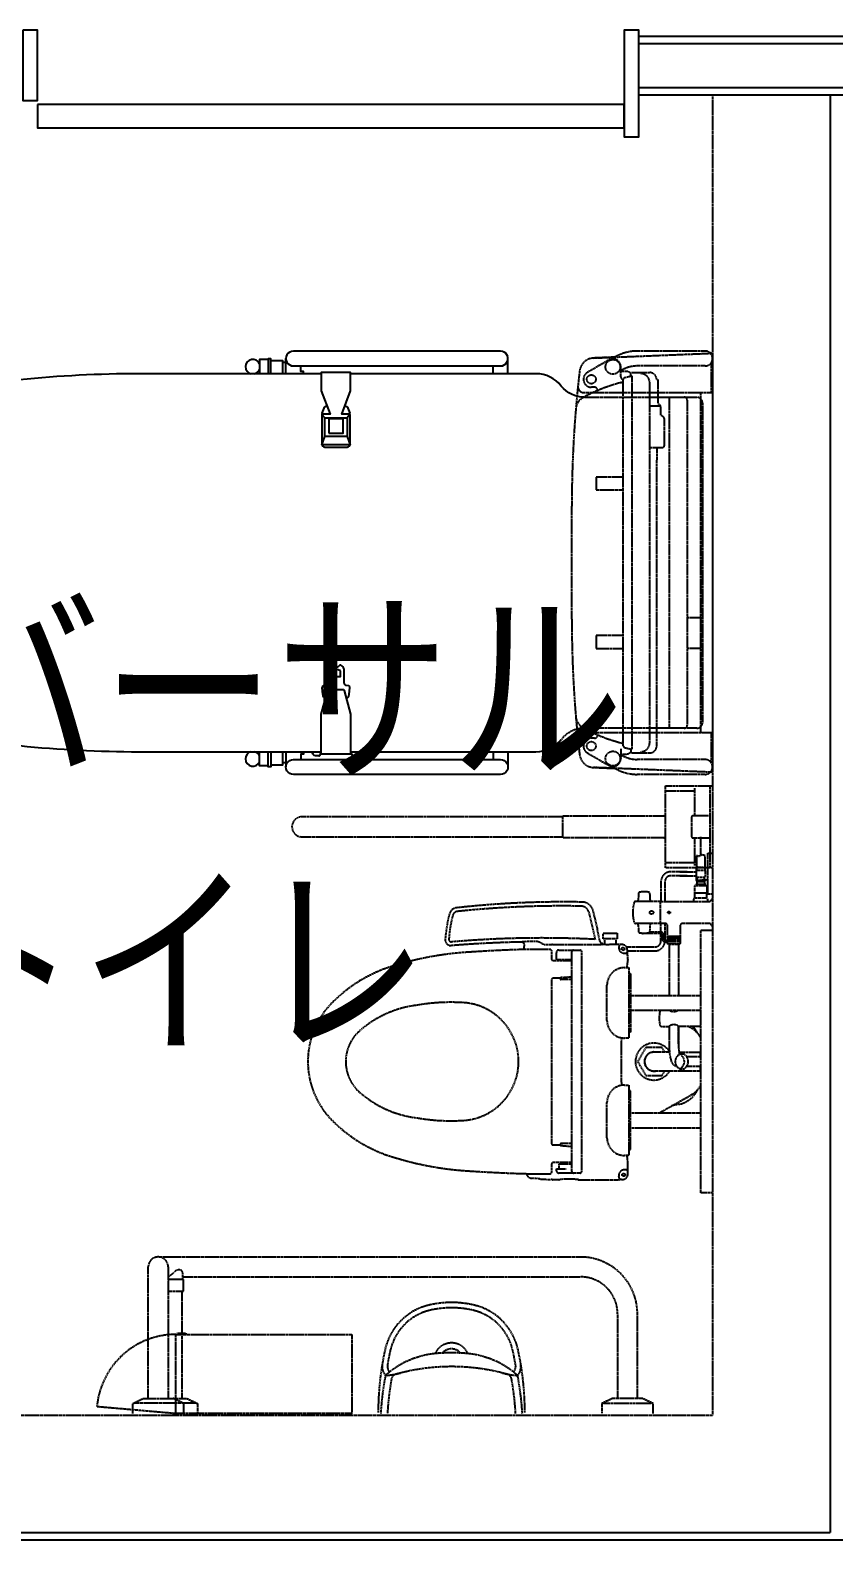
# Model space of a CAD drawing. Header units: millimetres. Extents: x 0 to 181737, y 0 to 59400.
# Drawn here: x 115851 to 117221, y 29192 to 31765 of the extents above; entities that cross this region are included whole.
import ezdxf
from ezdxf.enums import TextEntityAlignment as Align

# ---------------------------------------------------------------- set-up
doc = ezdxf.new("R2010")
doc.units = ezdxf.units.MM
doc.header["$LTSCALE"] = 0.2
doc.linetypes.add('HIDDEN', pattern=[9.525, 6.35, -3.175])
for name, color, linetype in [('A_什器', 9, 'HIDDEN'), ('A_室名', 8, 'Continuous'), ('A_建築', 8, 'Continuous')]:
    doc.layers.add(name, color=color, linetype=linetype)
doc.styles.get("Standard").update_dxf_attribs({"font": 'simplex.shx', "width": 0.8, "bigfont": 'extfont2.shx'})

msp = doc.modelspace()

# ---------------------------------------------------------------- linework, layer by layer
at = {"layer": 'A_什器'}
for points in [[(114964.8, 31655), (114964.8, 29405), (117014.8, 29405), (117014.8, 31655)], [(116847.66, 31207.82), (116811.46, 31206.35)], [(117012.32, 31212.42), (117012.32, 31214.49), (117010.72, 31214.43)], [(116860.94, 31186.15), (116857.86, 31184.38)], [(117014.32, 31187.49), (117012.32, 31187.49)], [(116862.14, 30545.43), (116862.14, 31169.67)], [(116794.77, 31147.59), (116810.9, 31147.59)], [(116818.13, 31152.86), (116818.64, 31150.99)], [(116940.32, 31139.49), (116940.32, 30575.49)], [(116994.32, 30567.49), (116994.32, 31147.49)], [(116862.14, 31003.55), (116816.07, 31003.55), (116815.63, 30981.55), (116862.14, 30981.55)], [(116994.32, 30763.44), (116971.14, 30763.44)], [(116862.14, 30733.55), (116815.63, 30733.55), (116816.07, 30711.55), (116862.14, 30711.55)], [(116994.32, 30711.54), (116971.14, 30711.54)], [(116800.89, 30533.36), (116837.61, 30512.16)], [(116848.24, 30506.95), (116841.98, 30510.56)], [(116860.94, 30528.95), (116857.86, 30530.72)], [(117014.32, 30527.49), (117012.32, 30527.49)], [(117012.32, 30502.68), (117012.32, 30500.49), (117010.61, 30500.56)], [(117014.32, 30337.49), (116934.32, 30337.49), (116934.32, 30477.49), (117014.32, 30477.49)], [(116984.32, 30468.49), (116934.32, 30468.49)], [(116984.32, 30426.49), (116984.32, 30473.49)], [(117010.32, 30337.49), (117010.32, 30477.49)], [(116934.32, 30388.49), (116759.32, 30388.49), (116759.32, 30426.49), (116934.32, 30426.49)], [(116932.32, 30426.49), (116934.32, 30428.49)], [(116934.32, 30386.49), (116932.32, 30388.49)], [(116984.32, 30341.49), (116984.32, 30388.49)], [(116994.32, 30358.66), (116994.32, 30390.98)], [(117001.62, 30333.02), (117001.62, 30357.88), (116996.45, 30360.09), (116991.54, 30356.78), (116987.02, 30358.26), (116987.02, 30333.02)], [(117014.32, 30292.49), (117006.32, 30292.49), (117006.32, 30362.49), (117014.32, 30362.49)], [(116934.32, 30346.49), (116984.32, 30346.49)], [(116958.71, 30330.89), (116986.82, 30330.89)], [(117006.32, 30316.99), (116986.82, 30315.81), (116986.82, 30339.17), (117006.32, 30337.99)], [(116958.71, 30324.09), (116986.82, 30324.09)], [(117005.29, 30307.02), (116983.35, 30307.02), (116983.35, 30295.02), (117005.29, 30295.02), (117005.29, 30307.02)], [(116987.16, 30309.69), (117001.49, 30309.69)], [(116987.91, 30314.45), (117000.74, 30314.45)], [(116982.32, 30280.5), (116982.32, 30283.85), (116983.82, 30286.45)], [(116983.82, 30286.45), (117004.8, 30286.45), (117004.8, 30295.02)], [(116983.85, 30286.45), (116983.85, 30295.02)], [(117006.32, 30280.5), (117006.32, 30283.85), (117004.82, 30286.45)], [(116926.32, 30228.41), (116926.32, 30242.48)], [(116933.12, 30242.48), (116933.12, 30214.24)], [(117014.32, 29783.49), (116994.32, 29783.49), (116994.32, 30231.49), (117014.32, 30231.49)], [(116693.22, 30198.5), (116693.52, 30205.94)], [(116827.5, 30207.75), (116827.08, 30207.33)], [(116830.1, 30216.49), (116830.1, 30207.33)], [(116857.24, 30206.96), (116838.16, 30207.08)], [(116849.5, 30216.49), (116849.5, 30207.01)], [(116959.32, 30220.49), (116937.32, 30220.49)], [(116937.33, 30208.99), (116959.33, 30208.99), (116957.33, 30206.99), (116939.33, 30206.99), (116937.33, 30208.99), (116937.33, 30215.99), (116959.32, 30215.99), (116959.33, 30208.99)], [(116937.33, 30212.99), (116959.32, 30213.01)], [(116937.67, 30217.49), (116937.67, 30215.99)], [(116940.27, 30206.99), (116940.27, 30120.19)], [(116946.82, 30217.49), (116946.82, 30220.49)], [(116946.82, 30212.99), (116946.82, 30215.99)], [(116949.82, 30220.49), (116949.82, 30217.49)], [(116949.82, 30215.99), (116949.82, 30212.99)], [(116956.37, 30206.99), (116956.37, 30120.19)], [(116958.97, 30217.49), (116958.97, 30215.99)], [(116868.47, 30192.86), (116867.45, 30192.09)], [(116869.21, 30189.37), (116869.13, 30196.37)], [(116874.52, 30120.19), (116994.32, 30120.19)], [(116874.52, 30094.79), (116994.32, 30094.79)], [(116956.37, 30037.49), (116956.37, 30067.82), (116956.37, 30037.49)], [(116932.87, 30023.37), (116928.18, 30031.49), (116900.46, 30031.49), (116886.61, 30007.49), (116900.46, 29983.49), (116928.18, 29983.49), (116932.87, 29991.62)], [(116957.08, 30023.37), (116994.32, 30023.37)], [(116993.32, 30023.37), (116993.32, 30014.66)], [(116993.32, 30000.33), (116993.32, 29991.62)], [(116874.52, 29920.19), (116994.32, 29920.19)], [(116957.39, 29934.69), (116945.17, 29932.16)], [(116874.52, 29894.79), (116994.32, 29894.79)], [(116713.95, 29816.32), (116737.56, 29816.32)], [(116774.13, 29832.49), (116752.13, 29832.49), (116752.13, 29824.49)], [(116774.13, 29835.49), (116760.13, 29835.49), (116760.13, 29832.49)], [(116870.02, 29818.59), (116869.83, 29831.56)], [(116752.29, 29806.05), (116741.31, 29806.1)], [(116754.06, 29806.5), (116753.21, 29806.14)], [(116855.82, 29807.75), (116854.38, 29812.24)], [(116086.32, 29615.99), (116112.26, 29615.99), (116112.26, 29635.99), (116086.32, 29635.99)], [(116109.76, 29615.99), (116109.76, 29433.49)], [(116101.12, 29542.49), (116101.12, 29544.73), (116116.12, 29544.73), (116116.12, 29542.49)], [(116025.82, 29407.69), (116025.82, 29424.7), (116043.82, 29433.49), (116118.26, 29433.49), (116136.26, 29424.7), (116136.26, 29407.69)], [(116112.82, 29407.69), (116112.82, 29424.7), (116094.82, 29433.49)], [(116912.82, 29407.69), (116912.82, 29424.7), (116894.82, 29433.49), (116843.82, 29433.49), (116825.82, 29424.7), (116825.82, 29407.69)], [(116110.01, 29425.19), (116028.63, 29425.19)], [(116133.45, 29425.19), (116111.82, 29425.19)], [(116828.63, 29425.19), (116910.02, 29425.19)]]:
    msp.add_lwpolyline(points, dxfattribs=at)
at = {"layer": 'A_什器', "linetype": 'Continuous'}
for points in [[(116261.32, 31179.49), (116261.32, 31205.19), (116256.82, 31205.19), (116256.82, 31179.49)], [(116287.12, 31179.49), (116287.12, 31205.49)], [(116665.52, 31179.49), (116665.52, 31205.49)], [(116256.82, 31203.69), (116242.12, 31203.69), (116242.12, 31179.69)], [(116261.32, 31202.19), (116281.32, 31202.19), (116281.32, 31179.49)], [(116287.12, 31198.44), (116281.32, 31198.44)], [(116316.82, 31179.49), (116316.82, 31183.49), (116312.52, 31183.49), (116312.52, 31192.79)], [(116396.17, 31110.49), (116382.32, 31110.49), (116397.32, 31150.49), (116397.32, 31181.49), (116347.32, 31181.49), (116347.32, 31150.49), (116362.32, 31110.49), (116348.47, 31110.49)], [(116640.12, 31179.49), (116640.12, 31192.79)], [(116348.45, 31110.34), (116353.32, 31104.49)], [(116348.9, 31112.12), (116352.13, 31121.17)], [(116396.19, 31110.34), (116391.32, 31104.49)], [(116391.32, 31072.49), (116353.32, 31072.49)], [(116386.32, 30652.04), (116386.32, 30674.98)], [(116349.66, 30632.85), (116348.56, 30644.89)], [(116350.96, 30648.1), (116355.91, 30649.09)], [(116388.73, 30649.09), (116393.68, 30648.1)], [(116394.98, 30632.85), (116396.08, 30644.89)], [(116256.82, 30511.29), (116242.12, 30511.29), (116242.12, 30535.29)], [(116261.32, 30535.49), (116261.32, 30509.79), (116256.82, 30509.79), (116256.82, 30535.49)], [(116281.32, 30535.49), (116281.32, 30512.79), (116261.32, 30512.79)], [(116287.12, 30516.54), (116281.32, 30516.54)], [(116287.12, 30535.49), (116287.12, 30509.49)], [(116316.82, 30535.49), (116316.82, 30531.49), (116312.52, 30531.49), (116312.52, 30522.19)], [(116345.32, 30531.49), (116345.32, 30530.49)], [(116399.32, 30531.49), (116399.32, 30530.49)], [(116640.12, 30535.49), (116640.12, 30522.19)], [(116665.52, 30535.49), (116665.52, 30509.49)]]:
    msp.add_lwpolyline(points, dxfattribs=at)
for points in [[(116299.82, 31192.79), (116652.82, 31192.79, 1.0000002), (116652.82, 31218.19), (116299.82, 31218.19, 1.0000001), (116299.82, 31192.79)], [(116347.32, 31179.49), (116036.39, 31179.49, 0.0254684), (115833.03, 31169.13, 0.3529073), (115743.83, 31080.81, 0.0279775), (115731.32, 30857.49, 0.0279806), (115743.83, 30634.17, 0.3529112), (115833.03, 30545.86, 0.0254631), (116036.39, 30535.49), (116347.32, 30535.49)], [(116242.12, 31196.59, 1.6372541), (116227.89, 31179.49)], [(116233.34, 31179.49, 0.2416364), (116242.12, 31186.79)], [(116795.78, 31139.49, -0.229735), (116756.51, 31158.54, 0.2297354), (116713.32, 31179.49), (116397.32, 31179.49)], [(116348.9, 31112.12, 0.0859669), (116348.32, 31108.76), (116348.32, 31059.49, 0.4142137), (116353.32, 31054.49), (116391.32, 31054.49, 0.4142138), (116396.32, 31059.49), (116396.32, 31108.76)], [(116352.13, 31121.17, -0.3169509), (116356.84, 31124.49), (116357.07, 31124.49)], [(116387.57, 31124.49), (116387.8, 31124.49, -0.3169283), (116392.51, 31121.17), (116395.74, 31112.12)], [(116396.32, 31108.76, 0.0859669), (116395.74, 31112.12)], [(116358.32, 30652.04), (116358.32, 30674.98, -0.0714125), (116358.52, 30676.39)], [(116367.62, 30681.84, 0.340063), (116364.07, 30682.72, 0.2207995), (116358.52, 30676.39)], [(116379.82, 30673.58, 0.2666624), (116364.82, 30673.58), (116364.82, 30663.58), (116379.82, 30663.58), (116379.82, 30673.58)], [(116367.62, 30681.85, 0.4835192), (116377.02, 30681.85)], [(116380.57, 30682.72, 0.3401727), (116377.02, 30681.84)], [(116386.12, 30676.39, 0.2207975), (116380.57, 30682.72)], [(116386.32, 30674.98, 0.071396), (116386.12, 30676.39)], [(116360.32, 30641.58), (116384.32, 30641.58, -0.4146517), (116386.32, 30639.58), (116397.32, 30599.58), (116397.32, 30531.49), (116347.32, 30531.49), (116347.32, 30599.58), (116358.32, 30639.58, -0.4142097), (116360.32, 30641.58)], [(116350.96, 30648.1, 0.3832225), (116348.56, 30644.89)], [(116355.91, 30649.09, 0.3575109), (116358.32, 30652.04)], [(116386.32, 30652.04, 0.3575108), (116388.73, 30649.09)], [(116396.08, 30644.89, 0.3832224), (116393.68, 30648.1)], [(116349.66, 30632.85, 0.2811717), (116354.63, 30626.16)], [(116390.01, 30626.16, 0.2811681), (116394.98, 30632.85)], [(116397.32, 30535.49), (116713.32, 30535.49, 0.229735), (116756.51, 30556.44)], [(116227.9, 30535.49, 1.6373254), (116242.12, 30518.39)], [(116242.12, 30528.19, 0.241656), (116233.34, 30535.49)], [(116299.82, 30496.79, -1.0000001), (116299.82, 30522.19), (116652.82, 30522.19, -1.0000002), (116652.82, 30496.79), (116299.82, 30496.79)], [(116343.32, 30528.49), (116337.32, 30528.49, -0.4142136), (116332.32, 30533.49), (116332.32, 30535.49)], [(116343.32, 30528.49, 0.4142138), (116345.32, 30530.49)], [(116347.32, 30533.49, 0.4142132), (116345.32, 30531.49)], [(116399.32, 30531.49, 0.4142135), (116397.32, 30533.49)], [(116399.32, 30530.49, 0.4142136), (116401.32, 30528.49)], [(116412.32, 30535.49), (116412.32, 30533.49, -0.4142135), (116407.32, 30528.49), (116401.32, 30528.49)]]:
    msp.add_lwpolyline(points, format="xyb", dxfattribs=at)
at = {"layer": 'A_什器'}
for points in [[(116783.11, 30573.86, 0.0054209), (116787.64, 30530.73, 0.3692363), (116811.46, 30508.63, -0.3692298), (116787.64, 30530.73, -0.0288781), (116774.32, 30761.18), (116774.32, 30953.8, -0.028879), (116787.64, 31184.25, -0.3692298), (116811.46, 31206.35), (117014.32, 31214.57), (117014.32, 30500.41), (116811.46, 30508.63), (116847.88, 30507.16)], [(116862.14, 31169.6, -0.3720615), (116857.86, 31174.55), (116857.86, 31191.25, 0.5773017), (116837.61, 31202.94), (116800.89, 31181.74, 0.7673488), (116807.64, 31156.55)], [(117001.64, 31218.25), (116885.93, 31218.25, 0.1316308), (116848.24, 31208.15), (116841.98, 31204.54)], [(117001.64, 31192.85, 1.0000002), (117001.64, 31218.25)], [(116787.64, 31184.25, 0.0054239), (116783.11, 31141.12)], [(116784.82, 31158.52, 0.4445747), (116794.77, 31147.49), (117012.32, 31147.49), (117012.32, 31198.68)], [(116875.14, 31179.55, 0.2360679), (116867.14, 31183.55), (116857.86, 31183.55)], [(117001.64, 31192.85), (116885.93, 31192.85, 0.1316305), (116860.94, 31186.15)], [(116875.14, 31175.08), (116875.14, 31181.55), (116907.14, 31181.55, -0.4142136), (116919.14, 31169.55), (116921.14, 31169.55), (116921.14, 31129.54), (116926.14, 31124.54), (116907.14, 31124.54)], [(116892.14, 30535.55, 0.4142135), (116907.14, 30550.55), (116907.14, 31164.55, 0.4142135), (116892.14, 31179.55)], [(116784.79, 31158.15, 0.4299887), (116794.77, 31147.61)], [(116858.42, 31164.59, 0.0577485), (116794.14, 31139.31)], [(116818.13, 31152.86, 0.3388509), (116813.31, 31156.55), (116807.64, 31156.55)], [(116858.42, 31164.59, 0.3401514), (116862.14, 31169.42)], [(116862.14, 30545.43, 0.3485581), (116864.45, 30542.51), (116877.14, 30539.55), (116877.14, 31175.55), (116864.45, 31172.59, 0.3485581), (116862.14, 31169.67)], [(116795.78, 31139.49), (116987.32, 31139.49, -0.4142136), (116997.32, 31129.49), (116997.32, 30585.49, -0.4142135), (116987.32, 30575.49), (116795.78, 30575.49, 0.2297352), (116756.51, 30556.44)], [(116794.14, 31139.31, 0.2222139), (116781.44, 31122.37)], [(116907.14, 31139.55), (116966.14, 31139.55, -0.4142136), (116971.14, 31134.55), (116971.14, 30580.55, -0.4142136), (116966.14, 30575.55), (116907.14, 30575.55)], [(116907.14, 31054.05), (116929.14, 31054.05, 0.4142136), (116932.14, 31057.05), (116932.14, 31103.03, 0.2392908), (116930.91, 31105.45), (116926.14, 31108.94), (116926.14, 31124.54)], [(116875.14, 30540.02), (116875.14, 30533.55), (116907.14, 30533.55, 0.4142136), (116919.14, 30545.55), (116919.14, 31032.23), (116919.64, 31033.14), (116919.64, 31054.05)], [(116781.42, 30592.81, 0.2230696), (116794.14, 30575.79)], [(117012.32, 30516.42), (117012.32, 30567.49), (116794.77, 30567.49, 0.4438157), (116784.82, 30556.49)], [(116794.14, 30575.79, 0.0577486), (116858.42, 30550.51, -0.3401514), (116862.14, 30545.68)], [(116813.31, 30558.55, 0.3388509), (116818.13, 30562.25), (116818.64, 30564.11)], [(116813.31, 30558.55), (116807.64, 30558.55, 0.7673593), (116800.89, 30533.36)], [(116857.86, 30540.55), (116857.86, 30523.85, -0.5773017), (116837.61, 30512.16)], [(116857.86, 30531.55), (116867.14, 30531.55, 0.236068), (116875.14, 30535.55)], [(117001.64, 30522.25), (116885.93, 30522.25, -0.1316305), (116860.94, 30528.95)], [(117001.64, 30496.85, 1.0000002), (117001.64, 30522.25)], [(117001.64, 30496.85), (116885.93, 30496.85, -0.1316305), (116848.24, 30506.95)], [(116759.32, 30424.49), (116314.32, 30424.49, 1), (116314.32, 30390.49), (116759.32, 30390.49)], [(117010.32, 30426.49), (116981.32, 30426.49, 0.4142136), (116978.32, 30423.49), (116978.32, 30391.49, 0.4142136), (116981.32, 30388.49), (117010.32, 30388.49)], [(116971.23, 30330.89), (116943.12, 30330.89, 0.4142136), (116926.32, 30314.09), (116926.32, 30280.5)], [(116987.16, 30307.02), (116987.16, 30309.69, -0.1545993), (116987.91, 30312.85), (116987.91, 30314.45, -0.5946583), (116987.99, 30319.02), (116987.99, 30321.64), (117000.66, 30321.64, 0.0700804), (117002.39, 30323.31), (117002.39, 30333.02), (116986.26, 30333.02), (116986.26, 30323.31, 0.0700804), (116987.99, 30321.64)], [(116971.23, 30324.09), (116943.12, 30324.09, 0.4142136), (116933.12, 30314.09), (116933.12, 30280.5)], [(117001.49, 30307.02), (117001.49, 30309.69, 0.1545993), (117000.74, 30312.85), (117000.74, 30314.45, 0.5946583), (117000.66, 30319.02), (117000.66, 30321.64)], [(116822.1, 30213.05), (116818.27, 30231.62), (116818.38, 30232.32, 0.1187736), (116818.25, 30233.84), (116811.13, 30263.38, 0.3749152), (116789.82, 30279.27, 0.0317998), (116578.35, 30269.55)], [(116880.56, 30278.63, 0.130071), (116880.56, 30244.35)], [(116925.32, 30280.49), (116882.97, 30280.49, 0.3403217), (116880.56, 30278.63)], [(116885.26, 30280.49, 0.4184282), (116887.76, 30283.03)], [(116888.11, 30294.05, 0.0229941), (116887.76, 30283.03)], [(116890.51, 30296.36, 0.3811565), (116888.11, 30294.05)], [(116905.13, 30296.36, 0.01829), (116890.51, 30296.36)], [(116907.53, 30294.05, 0.3811562), (116905.13, 30296.36)], [(116907.88, 30283.03, 0.0229938), (116907.53, 30294.05)], [(116907.88, 30283.03, 0.4184282), (116910.38, 30280.49)], [(117011.82, 30240.48, 0.4142136), (117009.82, 30242.48), (116962.32, 30242.48, 0.4142136), (116959.32, 30239.48), (116959.32, 30217.49), (116937.32, 30217.49), (116937.32, 30239.48, 0.4142136), (116934.32, 30242.48), (116925.32, 30242.48), (116925.32, 30280.5), (117009.82, 30280.5, 0.4142136), (117011.82, 30282.5)], [(117014.32, 30284.49), (117013.82, 30284.49, 0.4142136), (117011.82, 30282.49)], [(116565.76, 30259.47, 0.0459642), (116558.55, 30215.46)], [(116803.23, 30262.64), (116814.07, 30215.75, 0.0342254), (116569.26, 30211.36, -0.3942169), (116564.82, 30215.13, -0.0498036), (116571.52, 30257.2, -0.2665769), (116578.6, 30263.17)], [(116578.35, 30269.55, 0.2889549), (116565.81, 30259.61)], [(116803.35, 30262.27, 0.3268048), (116790.08, 30272.34, 0.0310183), (116578.6, 30263.2)], [(116925.32, 30242.49), (116882.97, 30242.49, -0.3403225), (116880.56, 30244.35)], [(116887.76, 30239.96, 0.4184282), (116885.26, 30242.49)], [(116887.76, 30239.96, 0.0229939), (116888.11, 30228.93)], [(116888.11, 30228.93, 0.3811563), (116890.51, 30226.63)], [(116905.13, 30226.63, 0.3811562), (116907.53, 30228.93)], [(116907.46, 30228.49), (116925.32, 30228.49, -0.4142136), (116931.32, 30222.49), (116931.32, 30216.99, 0.4142136), (116934.32, 30213.99), (116937.32, 30213.99)], [(116907.52, 30228.8, 0.0232761), (116907.88, 30239.96)], [(116910.38, 30242.49, 0.4184282), (116907.88, 30239.96)], [(117011.82, 30240.49, 0.4142136), (117013.82, 30238.49), (117014.32, 30238.49)], [(116558.57, 30215.77, 0.4356041), (116568.5, 30205.06)], [(116693.52, 30205.94, 0.431383), (116688.44, 30211.14, 0.0152007), (116568.73, 30205.05)], [(116740.04, 30206.32, 0.0019461), (116726.65, 30206.64), (116721.24, 30209.77, 0.1371169), (116712.02, 30212.34, 0.0071745), (116689.54, 30211.45)], [(116740.03, 30206.31, -0.1704772), (116741.27, 30206.99), (116803.7, 30206.91), (116820.14, 30206.87), (116827.04, 30207.3)], [(116822.1, 30213.05, 0.2673693), (116826.13, 30208.52)], [(116826.12, 30208.51, -0.1040549), (116827.31, 30207.93, 0.1142748), (116828.17, 30207.52, 0.0214411), (116838.16, 30207.08)], [(116855.16, 30205.57), (116854.34, 30202.47, 0.0968758), (116855.11, 30198.1, 0.2815266), (116862.67, 30192.05, 0.0203974), (116867.15, 30192.05)], [(116869.13, 30196.37, 0.1504112), (116867.35, 30203.11, 0.1918975), (116861.92, 30206.59, 0.049854), (116857.24, 30206.96)], [(116867.47, 30202.92), (116916.32, 30202.92, 0.4142136), (116926.32, 30212.92), (116926.32, 30225.32)], [(116869.14, 30196.12), (116916.32, 30196.12, 0.3834029), (116933.02, 30211.13)], [(116890.51, 30226.63, 0.01829), (116905.13, 30226.63)], [(116937.32, 30210.99), (116934.32, 30210.99, -0.4142136), (116928.32, 30216.99), (116928.32, 30222.49, 0.4142136), (116925.32, 30225.49), (116896.32, 30225.49, -0.1520526), (116892.91, 30226.55)], [(116603.13, 30194.16, 0.0579239), (116478.64, 30172.96)], [(116713.95, 30198.66, 0.0041541), (116693.11, 30198.5, 0.0078779), (116603.24, 30194.17)], [(116739.7, 30196.62, 0.4038173), (116737.56, 30198.67), (116713.95, 30198.67)], [(116739.7, 30196.62), (116739.68, 30182.33, 0.3533625), (116742.28, 30179.6), (116773.69, 30179.56)], [(116774.13, 30177.99, 0.4142136), (116771.13, 30180.99), (116749.13, 30180.99, -0.4142136), (116748.13, 30181.99), (116748.13, 30193.49, -0.4142136), (116752.13, 30197.49), (116789.13, 30197.49, -0.4142136), (116791.13, 30195.49), (116791.13, 29819.49, -0.4142136), (116789.13, 29817.49), (116752.13, 29817.49, -0.4142136), (116748.13, 29821.49), (116748.13, 29824.49), (116765.13, 29824.49)], [(116777.13, 30197.49, 0.4142136), (116774.13, 30194.49), (116774.13, 29820.49, 0.4142136), (116777.13, 29817.49)], [(116868, 30167.49, -0.0026197), (116869.75, 30181.29, 0.0272537), (116869.83, 30183.04), (116869.8, 30186.9, 0.0889865), (116869.66, 30187.88), (116869.21, 30189.38)], [(116478.45, 30172.91, 0.1410011), (116360.35, 30102.05)], [(116774.13, 30147.31), (116755.74, 30147.31, -0.3707517), (116754.75, 30148.24), (116754.74, 30150.19)], [(116754.75, 30150.2, -0.0386656), (116759.51, 30150.86), (116774.13, 30152.21)], [(116871.32, 30157.49), (116874.22, 30157.49, -0.4142136), (116874.52, 30157.19), (116874.52, 30057.79, -0.4142136), (116874.22, 30057.49), (116871.32, 30057.49)], [(116754.74, 30149.58), (116742.6, 30149.58, 0.4113337), (116739.67, 30146.52), (116739.67, 29868.32, 0.3802788), (116742.44, 29865.42), (116754.74, 29865.41)], [(116360.47, 30102.19, 0.3804236), (116360.47, 29912.8)], [(116513.91, 30103.87, 0.1505347), (116415.69, 30062.38)], [(116585.36, 30108.01, 0.054648), (116513.91, 30103.99)], [(116585.36, 29906.97, 0.9775508), (116585.36, 30108.03)], [(116925.47, 30094.79, 0.1715382), (116924.45, 30093.07, 0.0974068), (116924.45, 30069.91, 0.3584116), (116927.39, 30067.49), (116939.82, 30067.49)], [(116940.82, 30094.79, 0.2903086), (116955.82, 30094.79)], [(116414.99, 30061.72, 0.4836245), (116415.69, 29952.61, 0.1505347), (116513.91, 29911.11)], [(116858.94, 30047.98, 0.0152569), (116858.95, 29967.01)], [(116994.32, 30067.49), (116956.82, 30067.49, 0.3383533), (116939.82, 30067.49)], [(116940.27, 30067.82), (116940.27, 30037.49, 0.0168538), (116940.65, 30026.37, 0.0637769), (116943.89, 30007.96, 0.2678451), (116953.3, 29999.41)], [(116994.32, 30047.77, 0.1422506), (116978.68, 30063.89, 0.0001827), (116972.32, 30067.49)], [(116988.87, 30055.64, 0.0807131), (116980.64, 30067.49)], [(116940.75, 30024.63, 3.5328787), (116941.53, 29991.62)], [(116918.02, 30023.37, 1.2597091), (116918.02, 29991.62)], [(116940.85, 30023.37), (116914.32, 30023.37, 1), (116914.32, 29991.62), (116994.32, 29991.62)], [(116956.37, 30037.49, 0.0480057), (116957.67, 30019.34)], [(116958.94, 30019.95, 0.6639818), (116958.87, 29995.03, 0.5924023), (116958.94, 30019.95)], [(116959.01, 29994.99), (116965.52, 29994.99, 0.582559), (116965.52, 30019.99), (116959.01, 30019.99)], [(116994.32, 30014.05, 0.1560681), (116989.65, 30015.54), (116970.33, 30015.54)], [(116970.33, 29999.44), (116989.65, 29999.44, 0.1560679), (116994.32, 30000.94)], [(116871.32, 29857.49), (116874.22, 29857.49, 0.4142136), (116874.52, 29857.79), (116874.52, 29957.19, 0.4142136), (116874.22, 29957.49), (116871.32, 29957.49)], [(116923.81, 29920.19, 0.0015744), (116978.68, 29951.1, 0.1422502), (116994.32, 29967.21)], [(116957.36, 29934.68, 0.2345653), (116988.87, 29959.35)], [(116360.35, 29912.93, 0.1410011), (116478.45, 29842.07)], [(116513.91, 29910.99, 0.054648), (116585.36, 29906.97)], [(116774.13, 29867.67), (116755.74, 29867.67, 0.3707517), (116754.75, 29866.74), (116754.74, 29864.8)], [(116478.64, 29842.02, 0.0579239), (116603.13, 29820.82)], [(116754.75, 29864.78, 0.0386656), (116759.51, 29864.12), (116774.13, 29862.77)], [(116868.01, 29847.49, 0.0024099), (116869.62, 29834.8, -0.035607), (116869.83, 29831.56)], [(116603.24, 29820.82, 0.0080013), (116693.11, 29816.48, 0.0041541), (116713.95, 29816.32)], [(116740, 29806.58), (116739.56, 29806.63), (116739.15, 29806.66, -0.0174277), (116719.93, 29807.37, 0.0187339), (116706.66, 29808.53, -0.2102524), (116699.21, 29811.94, -0.1243723), (116696.78, 29816.48)], [(116737.56, 29816.32, 0.0601187), (116738.04, 29816.38, 0.3756796), (116739.66, 29818.3)], [(116760.13, 29835.41), (116742.6, 29835.42, 0.4044422), (116739.67, 29832.37), (116739.7, 29818.36)], [(116786.47, 29806.03, -0.0328273), (116785.58, 29806.09), (116784.74, 29806.44), (116784.54, 29806.48), (116785.39, 29806.12, 0.0731585), (116786.47, 29806.03), (116788.07, 29806.01, 0.0024556), (116856.72, 29806.22, -0.001073), (116859.26, 29806.24, 0.1120607), (116864.91, 29807.56, 0.2730496), (116869.9, 29815.31), (116870.02, 29818.59)], [(116869.28, 29821.51), (116867.45, 29822.89), (116863.45, 29822.98, 0.4296584), (116854.38, 29812.24)], [(116741.32, 29806.1, -0.1353099), (116740.62, 29806.25), (116739.85, 29806.61)], [(116752.4, 29806.05, 0.0657588), (116753.21, 29806.14)], [(116784.54, 29806.48, 0.0339083), (116783.33, 29806.63, 0.0243796), (116755.46, 29806.67, 0.0481479), (116754.06, 29806.5)], [(116052.32, 29433.49), (116052.32, 29657.49, -1), (116086.32, 29657.49), (116086.32, 29433.49)], [(116886.22, 29433.49), (116886.22, 29577.49, 0.4142136), (116789.32, 29674.39), (116071.16, 29674.39)], [(116111.25, 29635.99), (116111.32, 29646.17, 0.2492862), (116108.27, 29651.99, 0.2919039), (116097.15, 29649.26, -0.1122121), (116086.32, 29641.51)], [(116111.28, 29640.59), (116789.32, 29640.59, -0.4142136), (116852.42, 29577.49), (116852.42, 29433.49)], [(116530.53, 29592.36, 0.2881431), (116455.92, 29516.48, 0.0540133), (116444.32, 29409.39)], [(116694.33, 29409.39, 0.0540133), (116682.72, 29516.48, 0.2881431), (116608.11, 29592.36, 0.1169174), (116530.53, 29592.36)], [(116675.11, 29478.2, 0.2163317), (116678.5, 29490.99, 0.0122203), (116673.93, 29514.55, 0.2881431), (116606.04, 29583.6, 0.1169174), (116532.61, 29583.6)], [(116532.61, 29583.6, 0.2881431), (116464.71, 29514.55)], [(116099.32, 29407.49), (115964.84, 29419.26, -0.3888787), (116099.32, 29542.49)], [(116547.29, 29510.34, 0.1618936), (116459.24, 29474.83)], [(116465.2, 29516.76, 0.013374), (116460.15, 29490.99, 0.2163317), (116463.54, 29478.2)], [(116597.12, 29510.04, 0.645838), (116541.52, 29510.04)], [(116682.73, 29468.98, 0.1735173), (116679.3, 29474.92, 0.1616589), (116591.36, 29510.34, 0.0311509), (116547.29, 29510.34)], [(116584.67, 29510.86, 0.4550983), (116553.98, 29510.86)], [(116451.27, 29492.49, 0.2161281), (116456.56, 29472.52)], [(116678.62, 29407.49, 0.0294801), (116671.75, 29466.53, 0.2886035), (116664.47, 29474.56, 0.1368989), (116474.18, 29474.56, 0.2886035), (116466.9, 29466.53, 0.0294801), (116460.02, 29407.49)], [(116682.08, 29472.51, 0.2163323), (116687.37, 29492.49)], [(116455.92, 29469.03, 0.0307448), (116448.58, 29407.49)], [(116459.34, 29474.92, 0.1735173), (116455.91, 29468.98)], [(116457.31, 29472.57, 0.0420623), (116482.23, 29476.7)], [(116656.41, 29476.7, 0.0420623), (116681.34, 29472.57)], [(116690.07, 29407.49, 0.0308295), (116682.69, 29469.2)]]:
    msp.add_lwpolyline(points, format="xyb", dxfattribs=at)
at = {"layer": 'A_什器', "linetype": 'Continuous'}
for points in [[(116348.32, 31058.49), (116353.32, 31072.49), (116353.32, 31104.49), (116391.32, 31104.49), (116391.32, 31072.49), (116396.32, 31058.49)], [(116360.32, 31078.49), (116384.32, 31078.49), (116384.32, 31102.49), (116360.32, 31102.49)]]:
    msp.add_lwpolyline(points, close=True, dxfattribs=at)
at = {"layer": 'A_什器'}
for points in [[(116827.8, 30226.49), (116851.8, 30226.49), (116851.8, 30216.49), (116827.8, 30216.49)], [(116399.32, 29542.49), (116399.32, 29407.49), (116099.32, 29407.49), (116099.32, 29542.49)]]:
    msp.add_lwpolyline(points, close=True, dxfattribs=at)
for points in [[(116834.32, 30137.49, -0.4142136), (116864.32, 30167.49), (116871.32, 30167.49), (116871.32, 30047.49), (116864.32, 30047.49, -0.4142136), (116834.32, 30077.49)], [(116864.32, 29967.49), (116871.32, 29967.49), (116871.32, 29847.49), (116864.32, 29847.49, -0.4142136), (116834.32, 29877.49), (116834.32, 29937.49, -0.4142136)]]:
    msp.add_lwpolyline(points, format="xyb", close=True, dxfattribs=at)
for centre, radius in [((116844.36, 31191.25), 12.5), ((116807.64, 31170.05), 7.6), ((116807.64, 30545.05), 7.6), ((116844.36, 30523.85), 12.5), ((116910.32, 30261.49), 3.1), ((116940.32, 30261.49), 2), ((116861.8, 30199.49), 2.5), ((116862.8, 29814.49), 2.5)]:
    msp.add_circle(centre, radius, dxfattribs=at)
at = {"layer": 'A_建築'}
for p, q in [((116888.52, 31755), (117892.8, 31755)), ((116888.52, 31655), (117892.8, 31655)), ((117214.8, 31655), (117214.8, 29205)), ((114764.8, 29205), (117214.8, 29205))]:
    msp.add_line(p, q, dxfattribs=at)
for points in [[(115838.52, 31765), (115838.52, 31645), (115863.52, 31645), (115863.52, 31765)], [(115863.52, 31638.5), (115863.52, 31598.5), (116863.52, 31598.5), (116863.52, 31638.5)]]:
    msp.add_lwpolyline(points, close=True, dxfattribs=at)
msp.add_lwpolyline([(116888.52, 31705), (116888.52, 31765), (116863.52, 31765), (116863.52, 31583.5), (116888.52, 31583.5), (116888.52, 31705)], dxfattribs=at)
at = {"layer": 'A_建築', "linetype": 'Continuous'}
for points in [[(116888.52, 31742.5), (117892.8, 31742.5)], [(116888.52, 31667.5), (117892.8, 31667.5)], [(114764.8, 29192.5), (121964.8, 29192.5)]]:
    msp.add_lwpolyline(points, dxfattribs=at)

# ---------------------------------------------------------------- texts
at = {"layer": 'A_室名', "width": 0.9}
for s, p in [('ユニバーサル', (115081.39, 30783.23)), ('トイレ', (115639.31, 30317.65))]:
    msp.add_text(s, height=300, dxfattribs=at).set_placement(p, align=Align.TOP_LEFT)

doc.saveas('drawing.dxf')
